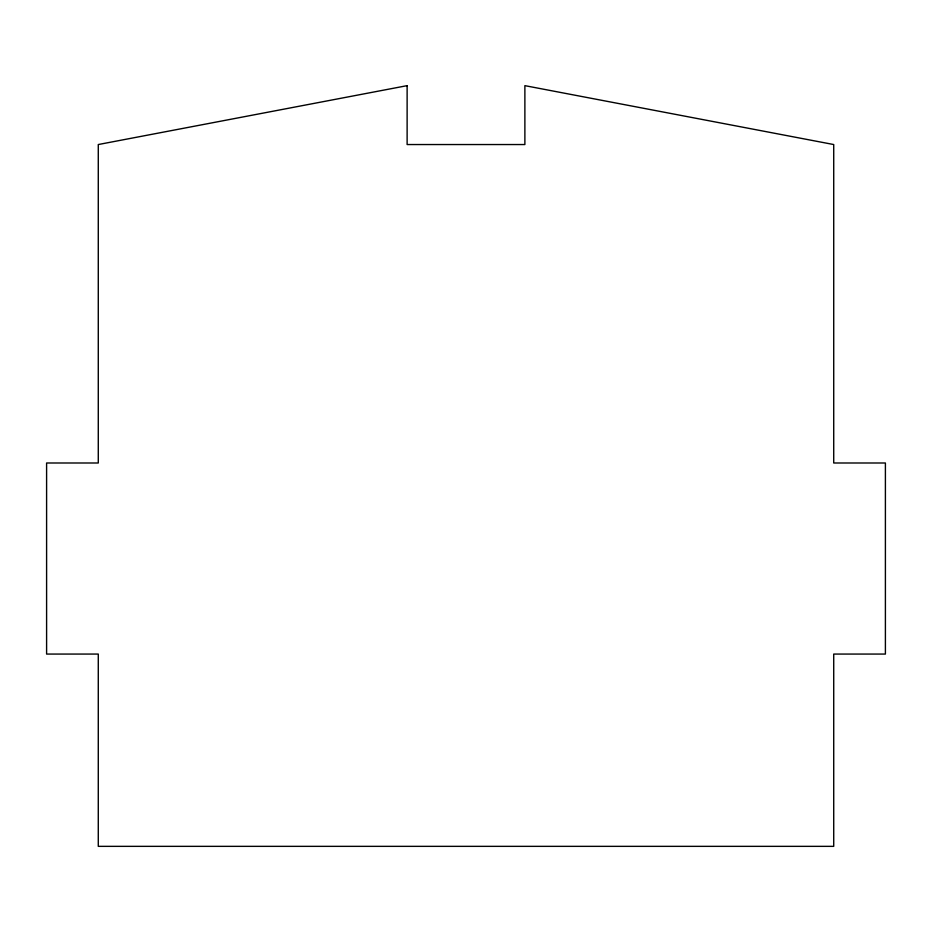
<?xml version="1.0" encoding="UTF-8"?>
<svg xmlns="http://www.w3.org/2000/svg" width="932" height="932" viewBox="0 0 932 932"><rect width="100%" height="100%" fill="white"/><g stroke="black" fill="none" stroke-linecap="round" stroke-linejoin="round"><path stroke-width="1.4" d="M407.121 85.651L98.279 144.542L98.279 462.994L46.6 462.994L46.6 654.066L98.279 654.066L98.279 846.349L833.721 846.349L833.721 654.066L885.4 654.066L885.4 462.994L833.721 462.994L833.721 144.542L524.879 85.651L524.879 144.542L407.121 144.542L407.121 85.651"/></g></svg>
